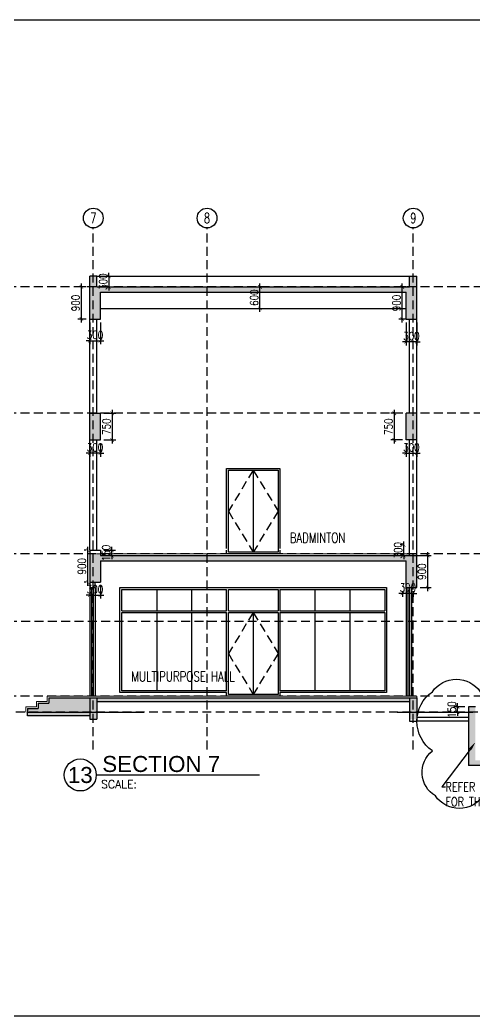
# Model space of a CAD drawing. Extents: x -32840 to 422982, y 280745 to 888746.
# Drawn here: x 64353 to 77131, y 446301 to 474298 of the extents above; entities that cross this region are included whole.
import ezdxf
from ezdxf import colors
from ezdxf.entities.mleader import LeaderData, LeaderLine
from ezdxf.enums import TextEntityAlignment as Align
from ezdxf.math import Vec2, Vec3

# ---------------------------------------------------------------- set-up
doc = ezdxf.new("R2010")
doc.units = 0
doc.header["$LTSCALE"] = 1000
doc.header["$PDMODE"] = 3
doc.linetypes.add('CONTINOUS', pattern=[0])
doc.linetypes.add('HIDDEN', pattern=[0.375, 0.25, -0.125])
doc.layers.get('Defpoints').update_dxf_attribs({"linetype": 'HIDDEN'})
for name, color, linetype in [('a-dim', 3, 'Continuous'), ('A-DOOR', 1, 'Continuous'), ('A-Elev 02', 6, 'Continuous'), ('A-GRID NO', 40, 'CONTINOUS'), ('A-LVL', 31, 'HIDDEN'), ('A-RD', 6, 'Continuous'), ('A-Rev', 31, 'Continuous'), ('A-Tag LVl', 2, 'Continuous'), ('A-WALL', 7, 'CONTINOUS'), ('I-False Ceiling', 7, 'Continuous')]:
    doc.layers.add(name, color=color, linetype=linetype)
doc.layers.add('A-FLOR', color=2, linetype='Continuous', lineweight=18)
doc.styles.add('Arial', font='arial.ttf')
doc.styles.add('ROMANS', font='romans.shx', dxfattribs={"width": 0.8})
doc.dimstyles.new('dim-1', dxfattribs={"dimscale": 100, "dimtxt": 2.25, "dimasz": 1, "dimexe": 1, "dimexo": 1, "dimgap": 0.5, "dimtad": 1, "dimdec": 0, "dimzin": 3, "dimdsep": 46, "dimtxsty": 'ROMANS', "dimblk": 'ARCHTICK', "dimcen": 0.0625, "dimdle": 1, "dimclrd": 256, "dimclre": 256, "dimclrt": 6, "dimadec": 0, "dimazin": 0, "dimtfac": 1, "dimtdec": 0, "dimtix": 1, "dimtmove": 1, "dimatfit": 3, "dimfxl": 1, "dimfrac": 2, "dimtolj": 1, "dimtzin": 3, "dimarcsym": 0})

# ---------------------------------------------------------------- blocks, each defined once
blk = doc.blocks.new('TAG-LABEL')
at = {"linetype": 'Continuous'}
blk.add_line((-65.32, 0), (-24.49, 0), dxfattribs=at)
blk.add_circle((-69.32, 0), 4, dxfattribs=at)
at = {"color": 6, "style": 'ROMANS'}
blk.add_text('SCALE:', height=2, dxfattribs=at).set_placement((-64.13, -3.31))
at = {"color": 6}
for tag, p, height, style in [('LABELNAME', (-63.82, 0.75), 4, 'Arial'), ('SCALE', (-52.05, -3.31), 2, 'ROMANS'), ('DES.LINE.01', (-63.94, -6.44), 2, 'ROMANS'), ('DES.LINE.02', (-63.94, -9.56), 2, 'ROMANS')]:
    blk.add_attdef(tag, p, '', height=height, dxfattribs=dict(at, style=style))
at = {"color": 6, "style": 'Arial'}
blk.add_attdef('88', text='', height=4, dxfattribs=at).set_placement((-69.32, 0), align=Align.MIDDLE_CENTER)
blk = doc.blocks.new('_ArchTick')
at = {"color": 0, "linetype": 'ByBlock', "const_width": 0.15}
blk.add_lwpolyline([(-0.5, -0.5), (0.5, 0.5)], dxfattribs=at)
blk = doc.blocks.new('*D1916')
at = {"layer": 'a-dim', "lineweight": -2, "transparency": 16777216}
for p, q in [((76870, 454992), (76565, 454992)), ((76665, 454992), (76665, 455092)), ((76665, 454842), (76665, 454992)), ((76870, 454842), (76565, 454842)), ((76665, 454842), (76665, 454742))]:
    blk.add_line(p, q, dxfattribs=at)
at = {"layer": 'Defpoints', "color": 0, "transparency": 16777216}
for p in [(76665, 454992), (76970, 454992), (76970, 454842)]:
    blk.add_point(p, dxfattribs=at)
at = {"layer": 'a-dim', "lineweight": -2, "transparency": 16777216, "xscale": 100, "yscale": 100, "zscale": 100}
for p, rotation in [((76665, 454992), 270), ((76665, 454842), 90)]:
    blk.add_blockref('_ArchTick', p, dxfattribs=dict(at, rotation=rotation))
at = {"layer": 'a-dim', "color": 6, "transparency": 16777216, "insert": (76502, 454917), "char_height": 225, "attachment_point": 5, "rotation": 90, "style": 'ROMANS'}
blk.add_mtext('\\A1;150', dxfattribs=at)
blk = doc.blocks.new('RD')
at = {"style": 'ROMANS', "width": 0.75}
for tag, p in [('RT', (10.24, 14.08)), ('SZ', (10.24, 2.74))]:
    blk.add_attdef(tag, text='', height=9, dxfattribs=at).set_placement(p, align=Align.CENTER)
blk = doc.blocks.new('*D1858')
at = {"layer": 'a-dim', "lineweight": -2, "transparency": 16777216}
for p, q in [((66318, 458392), (66318, 458033)), ((66618, 458392), (66618, 458033)), ((66318, 458133), (66218, 458133)), ((66318, 458133), (66618, 458133)), ((66618, 458133), (66718, 458133))]:
    blk.add_line(p, q, dxfattribs=at)
at = {"layer": 'Defpoints', "color": 0, "transparency": 16777216}
for p in [(66318, 458492), (66618, 458492), (66618, 458133)]:
    blk.add_point(p, dxfattribs=at)
at = {"layer": 'a-dim', "lineweight": -2, "transparency": 16777216, "xscale": 100, "yscale": 100, "zscale": 100}
blk.add_blockref('_ArchTick', (66318, 458133), dxfattribs=at)
at = {"layer": 'a-dim', "lineweight": -2, "transparency": 16777216, "xscale": 100, "yscale": 100, "zscale": 100, "rotation": 180}
blk.add_blockref('_ArchTick', (66618, 458133), dxfattribs=at)
at = {"layer": 'a-dim', "color": 6, "transparency": 16777216, "insert": (66468, 458296), "char_height": 225, "attachment_point": 5, "style": 'ROMANS'}
blk.add_mtext('\\A1;300', dxfattribs=at)
blk = doc.blocks.new('*D1859')
at = {"layer": 'a-dim', "lineweight": -2, "transparency": 16777216}
for p, q in [((66261, 458392), (66261, 459492)), ((66218, 459392), (66161, 459392)), ((66218, 458492), (66161, 458492))]:
    blk.add_line(p, q, dxfattribs=at)
at = {"layer": 'Defpoints', "color": 0, "transparency": 16777216}
for p in [(66261, 459392), (66318, 459392), (66318, 458492)]:
    blk.add_point(p, dxfattribs=at)
at = {"layer": 'a-dim', "lineweight": -2, "transparency": 16777216, "xscale": 100, "yscale": 100, "zscale": 100}
for p, rotation in [((66261, 459392), 90), ((66261, 458492), 270)]:
    blk.add_blockref('_ArchTick', p, dxfattribs=dict(at, rotation=rotation))
at = {"layer": 'a-dim', "color": 6, "transparency": 16777216, "insert": (66098, 458942), "char_height": 225, "attachment_point": 5, "rotation": 90, "style": 'ROMANS'}
blk.add_mtext('\\A1;900', dxfattribs=at)
blk = doc.blocks.new('*D1860')
at = {"layer": 'a-dim', "lineweight": -2, "transparency": 16777216}
for p, q in [((75118, 458181), (75018, 458181)), ((75118, 458242), (75118, 458081)), ((75418, 458181), (75118, 458181)), ((75418, 458242), (75418, 458081)), ((75418, 458181), (75518, 458181))]:
    blk.add_line(p, q, dxfattribs=at)
at = {"layer": 'Defpoints', "color": 0, "transparency": 16777216}
for p in [(75118, 458342), (75418, 458342), (75118, 458181)]:
    blk.add_point(p, dxfattribs=at)
at = {"layer": 'a-dim', "lineweight": -2, "transparency": 16777216, "xscale": 100, "yscale": 100, "zscale": 100}
blk.add_blockref('_ArchTick', (75118, 458181), dxfattribs=at)
at = {"layer": 'a-dim', "lineweight": -2, "transparency": 16777216, "xscale": 100, "yscale": 100, "zscale": 100, "rotation": 180}
blk.add_blockref('_ArchTick', (75418, 458181), dxfattribs=at)
at = {"layer": 'a-dim', "color": 6, "transparency": 16777216, "insert": (75268, 458343), "char_height": 225, "attachment_point": 5, "style": 'ROMANS'}
blk.add_mtext('\\A1;300', dxfattribs=at)
blk = doc.blocks.new('*D1861')
at = {"layer": 'a-dim', "lineweight": -2, "transparency": 16777216}
for p, q in [((75318, 459242), (75928, 459242)), ((75828, 458242), (75828, 459342)), ((75618, 458342), (75928, 458342))]:
    blk.add_line(p, q, dxfattribs=at)
at = {"layer": 'Defpoints', "color": 0, "transparency": 16777216}
for p in [(75218, 459242), (75828, 459242), (75518, 458342)]:
    blk.add_point(p, dxfattribs=at)
at = {"layer": 'a-dim', "lineweight": -2, "transparency": 16777216, "xscale": 100, "yscale": 100, "zscale": 100}
for p, rotation in [((75828, 459242), 90), ((75828, 458342), 270)]:
    blk.add_blockref('_ArchTick', p, dxfattribs=dict(at, rotation=rotation))
at = {"layer": 'a-dim', "color": 6, "transparency": 16777216, "insert": (75665, 458792), "char_height": 225, "attachment_point": 5, "rotation": 90, "style": 'ROMANS'}
blk.add_mtext('\\A1;900', dxfattribs=at)
blk = doc.blocks.new('*D1862')
at = {"layer": 'a-dim', "lineweight": -2, "transparency": 16777216}
for p, q in [((66941, 459392), (66941, 459492)), ((66718, 459392), (67041, 459392)), ((66718, 459242), (67041, 459242)), ((66941, 459242), (66941, 459392)), ((66941, 459242), (66941, 459142))]:
    blk.add_line(p, q, dxfattribs=at)
at = {"layer": 'Defpoints', "color": 0, "transparency": 16777216}
for p in [(66618, 459392), (66618, 459242), (66941, 459392)]:
    blk.add_point(p, dxfattribs=at)
at = {"layer": 'a-dim', "lineweight": -2, "transparency": 16777216, "xscale": 100, "yscale": 100, "zscale": 100}
for p, rotation in [((66941, 459392), 270), ((66941, 459242), 90)]:
    blk.add_blockref('_ArchTick', p, dxfattribs=dict(at, rotation=rotation))
at = {"layer": 'a-dim', "color": 6, "transparency": 16777216, "insert": (66778, 459317), "char_height": 225, "attachment_point": 5, "rotation": 90, "style": 'ROMANS'}
blk.add_mtext('\\A1;150', dxfattribs=at)
blk = doc.blocks.new('*D1863')
at = {"layer": 'a-dim', "lineweight": -2, "transparency": 16777216}
for p, q in [((75118, 459542), (75054, 459542)), ((75154, 459542), (75154, 459642)), ((75154, 459242), (75154, 459542)), ((75118, 459242), (75054, 459242)), ((75154, 459242), (75154, 459142))]:
    blk.add_line(p, q, dxfattribs=at)
at = {"layer": 'Defpoints', "color": 0, "transparency": 16777216}
for p in [(75154, 459542), (75218, 459542), (75218, 459242)]:
    blk.add_point(p, dxfattribs=at)
at = {"layer": 'a-dim', "lineweight": -2, "transparency": 16777216, "xscale": 100, "yscale": 100, "zscale": 100}
for p, rotation in [((75154, 459542), 270), ((75154, 459242), 90)]:
    blk.add_blockref('_ArchTick', p, dxfattribs=dict(at, rotation=rotation))
at = {"layer": 'a-dim', "color": 6, "transparency": 16777216, "insert": (74992, 459392), "char_height": 225, "attachment_point": 5, "rotation": 90, "style": 'ROMANS'}
blk.add_mtext('\\A1;300', dxfattribs=at)
blk = doc.blocks.new('*D1864')
at = {"layer": 'a-dim', "lineweight": -2, "transparency": 16777216}
for p, q in [((66318, 462392), (66318, 462023)), ((66618, 462392), (66618, 462023)), ((66318, 462123), (66218, 462123)), ((66618, 462123), (66318, 462123)), ((66618, 462123), (66718, 462123))]:
    blk.add_line(p, q, dxfattribs=at)
at = {"layer": 'Defpoints', "color": 0, "transparency": 16777216}
for p in [(66318, 462492), (66618, 462492), (66318, 462123)]:
    blk.add_point(p, dxfattribs=at)
at = {"layer": 'a-dim', "lineweight": -2, "transparency": 16777216, "xscale": 100, "yscale": 100, "zscale": 100}
blk.add_blockref('_ArchTick', (66318, 462123), dxfattribs=at)
at = {"layer": 'a-dim', "lineweight": -2, "transparency": 16777216, "xscale": 100, "yscale": 100, "zscale": 100, "rotation": 180}
blk.add_blockref('_ArchTick', (66618, 462123), dxfattribs=at)
at = {"layer": 'a-dim', "color": 6, "transparency": 16777216, "insert": (66468, 462285), "char_height": 225, "attachment_point": 5, "style": 'ROMANS'}
blk.add_mtext('\\A1;300', dxfattribs=at)
blk = doc.blocks.new('*D1865')
at = {"layer": 'a-dim', "lineweight": -2, "transparency": 16777216}
for p, q in [((66718, 463242), (67050, 463242)), ((66950, 463342), (66950, 462392)), ((66718, 462492), (67050, 462492))]:
    blk.add_line(p, q, dxfattribs=at)
at = {"layer": 'Defpoints', "color": 0, "transparency": 16777216}
for p in [(66618, 463242), (66618, 462492), (66950, 462492)]:
    blk.add_point(p, dxfattribs=at)
at = {"layer": 'a-dim', "lineweight": -2, "transparency": 16777216, "xscale": 100, "yscale": 100, "zscale": 100}
for p, rotation in [((66950, 463242), 90), ((66950, 462492), 270)]:
    blk.add_blockref('_ArchTick', p, dxfattribs=dict(at, rotation=rotation))
at = {"layer": 'a-dim', "color": 6, "transparency": 16777216, "insert": (66787, 462867), "char_height": 225, "attachment_point": 5, "rotation": 90, "style": 'ROMANS'}
blk.add_mtext('\\A1;750', dxfattribs=at)
blk = doc.blocks.new('*D1866')
at = {"layer": 'a-dim', "lineweight": -2, "transparency": 16777216}
for p, q in [((75218, 462392), (75218, 462023)), ((75518, 462392), (75518, 462023)), ((75218, 462123), (75118, 462123)), ((75218, 462123), (75518, 462123)), ((75518, 462123), (75618, 462123))]:
    blk.add_line(p, q, dxfattribs=at)
at = {"layer": 'Defpoints', "color": 0, "transparency": 16777216}
for p in [(75218, 462492), (75518, 462492), (75518, 462123)]:
    blk.add_point(p, dxfattribs=at)
at = {"layer": 'a-dim', "lineweight": -2, "transparency": 16777216, "xscale": 100, "yscale": 100, "zscale": 100}
blk.add_blockref('_ArchTick', (75218, 462123), dxfattribs=at)
at = {"layer": 'a-dim', "lineweight": -2, "transparency": 16777216, "xscale": 100, "yscale": 100, "zscale": 100, "rotation": 180}
blk.add_blockref('_ArchTick', (75518, 462123), dxfattribs=at)
at = {"layer": 'a-dim', "color": 6, "transparency": 16777216, "insert": (75368, 462285), "char_height": 225, "attachment_point": 5, "style": 'ROMANS'}
blk.add_mtext('\\A1;300', dxfattribs=at)
blk = doc.blocks.new('*D1867')
at = {"layer": 'a-dim', "lineweight": -2, "transparency": 16777216}
for p, q in [((75118, 463242), (74787, 463242)), ((74887, 463342), (74887, 462392)), ((75118, 462492), (74787, 462492))]:
    blk.add_line(p, q, dxfattribs=at)
at = {"layer": 'Defpoints', "color": 0, "transparency": 16777216}
for p in [(75218, 463242), (74887, 462492), (75218, 462492)]:
    blk.add_point(p, dxfattribs=at)
at = {"layer": 'a-dim', "lineweight": -2, "transparency": 16777216, "xscale": 100, "yscale": 100, "zscale": 100}
for p, rotation in [((74887, 463242), 90), ((74887, 462492), 270)]:
    blk.add_blockref('_ArchTick', p, dxfattribs=dict(at, rotation=rotation))
at = {"layer": 'a-dim', "color": 6, "transparency": 16777216, "insert": (74725, 462867), "char_height": 225, "attachment_point": 5, "rotation": 90, "style": 'ROMANS'}
blk.add_mtext('\\A1;750', dxfattribs=at)
blk = doc.blocks.new('*D1868')
at = {"layer": 'a-dim', "lineweight": -2, "transparency": 16777216}
for p, q in [((66218, 466792), (65984, 466792)), ((66084, 465792), (66084, 466892)), ((66218, 465892), (65984, 465892))]:
    blk.add_line(p, q, dxfattribs=at)
at = {"layer": 'Defpoints', "color": 0, "transparency": 16777216}
for p in [(66084, 466792), (66318, 466792), (66318, 465892)]:
    blk.add_point(p, dxfattribs=at)
at = {"layer": 'a-dim', "lineweight": -2, "transparency": 16777216, "xscale": 100, "yscale": 100, "zscale": 100}
for p, rotation in [((66084, 466792), 90), ((66084, 465892), 270)]:
    blk.add_blockref('_ArchTick', p, dxfattribs=dict(at, rotation=rotation))
at = {"layer": 'a-dim', "color": 6, "transparency": 16777216, "insert": (65922, 466342), "char_height": 225, "attachment_point": 5, "rotation": 90, "style": 'ROMANS'}
blk.add_mtext('\\A1;900', dxfattribs=at)
blk = doc.blocks.new('*D1869')
at = {"layer": 'a-dim', "lineweight": -2, "transparency": 16777216}
for p, q in [((66318, 465792), (66318, 465183)), ((66618, 465792), (66618, 465183)), ((66318, 465283), (66218, 465283)), ((66318, 465283), (66618, 465283)), ((66618, 465283), (66718, 465283))]:
    blk.add_line(p, q, dxfattribs=at)
at = {"layer": 'Defpoints', "color": 0, "transparency": 16777216}
for p in [(66318, 465892), (66618, 465892), (66618, 465283)]:
    blk.add_point(p, dxfattribs=at)
at = {"layer": 'a-dim', "lineweight": -2, "transparency": 16777216, "xscale": 100, "yscale": 100, "zscale": 100}
blk.add_blockref('_ArchTick', (66318, 465283), dxfattribs=at)
at = {"layer": 'a-dim', "lineweight": -2, "transparency": 16777216, "xscale": 100, "yscale": 100, "zscale": 100, "rotation": 180}
blk.add_blockref('_ArchTick', (66618, 465283), dxfattribs=at)
at = {"layer": 'a-dim', "color": 6, "transparency": 16777216, "insert": (66468, 465445), "char_height": 225, "attachment_point": 5, "style": 'ROMANS'}
blk.add_mtext('\\A1;300', dxfattribs=at)
blk = doc.blocks.new('*D1870')
at = {"layer": 'a-dim', "lineweight": -2, "transparency": 16777216}
for p, q in [((75218, 465792), (75218, 465152)), ((75518, 465792), (75518, 465152)), ((75218, 465252), (75118, 465252)), ((75518, 465252), (75218, 465252)), ((75518, 465252), (75618, 465252))]:
    blk.add_line(p, q, dxfattribs=at)
at = {"layer": 'Defpoints', "color": 0, "transparency": 16777216}
for p in [(75218, 465892), (75518, 465892), (75218, 465252)]:
    blk.add_point(p, dxfattribs=at)
at = {"layer": 'a-dim', "lineweight": -2, "transparency": 16777216, "xscale": 100, "yscale": 100, "zscale": 100}
blk.add_blockref('_ArchTick', (75218, 465252), dxfattribs=at)
at = {"layer": 'a-dim', "lineweight": -2, "transparency": 16777216, "xscale": 100, "yscale": 100, "zscale": 100, "rotation": 180}
blk.add_blockref('_ArchTick', (75518, 465252), dxfattribs=at)
at = {"layer": 'a-dim', "color": 6, "transparency": 16777216, "insert": (75368, 465414), "char_height": 225, "attachment_point": 5, "style": 'ROMANS'}
blk.add_mtext('\\A1;300', dxfattribs=at)
blk = doc.blocks.new('*D1871')
at = {"layer": 'a-dim', "lineweight": -2, "transparency": 16777216}
for p, q in [((75218, 466792), (75011, 466792)), ((75111, 465792), (75111, 466892)), ((75218, 465892), (75011, 465892))]:
    blk.add_line(p, q, dxfattribs=at)
at = {"layer": 'Defpoints', "color": 0, "transparency": 16777216}
for p in [(75111, 466792), (75318, 466792), (75318, 465892)]:
    blk.add_point(p, dxfattribs=at)
at = {"layer": 'a-dim', "lineweight": -2, "transparency": 16777216, "xscale": 100, "yscale": 100, "zscale": 100}
for p, rotation in [((75111, 466792), 90), ((75111, 465892), 270)]:
    blk.add_blockref('_ArchTick', p, dxfattribs=dict(at, rotation=rotation))
at = {"layer": 'a-dim', "color": 6, "transparency": 16777216, "insert": (74949, 466342), "char_height": 225, "attachment_point": 5, "rotation": 90, "style": 'ROMANS'}
blk.add_mtext('\\A1;900', dxfattribs=at)
blk = doc.blocks.new('*D1872')
at = {"layer": 'a-dim', "lineweight": -2, "transparency": 16777216}
for p, q in [((71018, 466792), (71207, 466792)), ((71107, 466092), (71107, 466892)), ((71018, 466192), (71207, 466192))]:
    blk.add_line(p, q, dxfattribs=at)
at = {"layer": 'Defpoints', "color": 0, "transparency": 16777216}
for p in [(70918, 466792), (71107, 466792), (70918, 466192)]:
    blk.add_point(p, dxfattribs=at)
at = {"layer": 'a-dim', "lineweight": -2, "transparency": 16777216, "xscale": 100, "yscale": 100, "zscale": 100}
for p, rotation in [((71107, 466792), 90), ((71107, 466192), 270)]:
    blk.add_blockref('_ArchTick', p, dxfattribs=dict(at, rotation=rotation))
at = {"layer": 'a-dim', "color": 6, "transparency": 16777216, "insert": (70945, 466492), "char_height": 225, "attachment_point": 5, "rotation": 90, "style": 'ROMANS'}
blk.add_mtext('\\A1;600', dxfattribs=at)
blk = doc.blocks.new('*D1935')
at = {"layer": 'a-dim', "lineweight": -2, "transparency": 16777216}
for p, q in [((66618, 467092), (66958, 467092)), ((66858, 467092), (66858, 467192)), ((66858, 467092), (66858, 466792)), ((66618, 466792), (66958, 466792)), ((66858, 466792), (66858, 466692))]:
    blk.add_line(p, q, dxfattribs=at)
at = {"layer": 'Defpoints', "color": 0, "transparency": 16777216}
for p in [(66518, 467092), (66518, 466792), (66858, 466792)]:
    blk.add_point(p, dxfattribs=at)
at = {"layer": 'a-dim', "lineweight": -2, "transparency": 16777216, "xscale": 100, "yscale": 100, "zscale": 100}
for p, rotation in [((66858, 467092), 270), ((66858, 466792), 90)]:
    blk.add_blockref('_ArchTick', p, dxfattribs=dict(at, rotation=rotation))
at = {"layer": 'a-dim', "color": 6, "transparency": 16777216, "insert": (66695, 466942), "char_height": 225, "attachment_point": 5, "rotation": 90, "style": 'ROMANS'}
blk.add_mtext('\\A1;300', dxfattribs=at)
blk = doc.blocks.new('Tag-Stair-No')
blk.add_circle((0, 0), 1.37)
at = {"color": 6, "style": 'ROMANS', "width": 0.7}
blk.add_attdef('SN', text='', height=1.4, dxfattribs=at).set_placement((0, 0), align=Align.MIDDLE)

msp = doc.modelspace()

# ---------------------------------------------------------------- hatches: boundary and pattern name
at = {"layer": 'I-False Ceiling'}
h = msp.add_hatch(dxfattribs=at)
h.set_pattern_fill('AR-CONC', color=8)
h.paths.add_polyline_path([(66618.5, 466642.2), (75218.5, 466642.2), (75218.5, 465892.2), (75518.5, 465892.2), (75518.5, 466792.2), (66318.5, 466792.2), (66318.5, 465892.2), (66618.5, 465892.2)])
h.paths.add_polyline_path([(66518.5, 467092.2), (66318.5, 467092.2), (66318.5, 466792.2), (66518.5, 466792.2)])
h.paths.add_polyline_path([(75518.5, 467092.2), (75318.5, 467092.2), (75318.5, 466792.2), (75518.5, 466792.2)])
h.paths.add_polyline_path([(66618.5, 463242.2), (66318.5, 463242.2), (66318.5, 462492.2), (66618.5, 462492.2)])
h.paths.add_polyline_path([(75518.5, 463242.2), (75218.5, 463242.2), (75218.5, 462492.2), (75518.5, 462492.2)])
h.paths.add_polyline_path([(75518.5, 459292.2), (75218.5, 459292.2), (75218.5, 459242.2), (66618.5, 459242.2), (66618.5, 459292.2), (66318.5, 459292.2), (66318.5, 458492.2), (66618.5, 458492.2), (66618.5, 459092.2), (75218.5, 459092.2), (75218.5, 458342.2), (75518.5, 458342.2)])
h.paths.add_polyline_path([(75518.5, 459392.2), (75518.5, 459292.2), (75318.5, 459292.2), (75518.5, 459292.2)])
h.paths.add_polyline_path([(66518.5, 455242.2), (66318.5, 455242.2), (66318.5, 454842.2), (66518.5, 454842.2)])
h.paths.add_polyline_path([(66518.5, 454842.2), (66318.5, 454842.2), (66318.5, 454742.2), (66318.5, 454642.2), (66518.5, 454642.2)])
h.paths.add_polyline_path([(66318.5, 454842.2), (64568.5, 454842.2), (64568.5, 454742.2), (66318.5, 454742.2)])
h.paths.add_polyline_path([(66318.5, 455242.2), (65168.5, 455242.2), (65168.5, 455092.2), (64868.5, 455092.2), (64868.5, 454942.2), (64568.5, 454942.2), (64568.5, 454842.2), (66318.5, 454842.2)])
edge = h.paths.add_edge_path()
edge.add_line((74860.6, 455242.2), (66518.5, 455242.2))
edge.add_line((66518.5, 455242.2), (66518.5, 455142.2))
edge.add_line((66518.5, 455142.2), (74814.6, 455142.2))
edge.add_arc((75859.9, 454721.9), 1126.7, 152.49233, 158.09248, ccw=False)
edge = h.paths.add_edge_path()
edge.add_line((75318.5, 455242.2), (74860.6, 455242.2))
edge.add_arc((75859.9, 454721.9), 1126.7, 152.49233, 158.09248)
edge.add_line((74814.6, 455142.2), (75318.5, 455142.2))
edge.add_line((75318.5, 455142.2), (75318.5, 455242.2))
h.paths.add_polyline_path([(75518.5, 455242.2), (75318.5, 455242.2), (75318.5, 454842.2), (75518.5, 454842.2)])
h.paths.add_polyline_path([(75518.5, 454842.2), (75318.5, 454842.2), (75318.5, 454642.2), (75518.5, 454642.2)])
h.paths.add_polyline_path([(77169.6, 454842.2), (76969.6, 454842.2), (76969.6, 453342.2), (85869.6, 453342.2), (85869.6, 454842.2), (85669.6, 454842.2), (85669.6, 453492.2), (77169.6, 453492.2)])
h.paths.add_polyline_path([(77169.6, 454992.2), (76969.6, 454992.2), (76969.6, 454842.2), (77169.6, 454842.2)])
h.paths.add_polyline_path([(85869.6, 454992.2), (85669.6, 454992.2), (85669.6, 454842.2), (85869.6, 454842.2)])
edge = h.paths.add_edge_path()
edge.add_line((87516.5, 454692.2), (85869.6, 454692.2))
edge.add_line((85869.6, 454692.2), (85869.6, 454592.2))
edge.add_line((85869.6, 454592.2), (87497.2, 454592.2))
edge.add_arc((86609.3, 454815.5), 915.6, 345.88506, 352.26176)
h.paths.add_polyline_path([(88169.6, 455142.2), (87969.6, 455142.2), (87969.6, 454842.2), (88169.6, 454842.2)])
edge = h.paths.add_edge_path()
edge.add_line((89269.6, 454692.2), (87516.5, 454692.2))
edge.add_arc((86609.3, 454815.5), 915.6, 345.88506, 352.26176, ccw=False)
edge.add_line((87497.2, 454592.2), (89269.6, 454592.2))
edge.add_line((89269.6, 454592.2), (89269.6, 454692.2))
h.paths.add_polyline_path([(88169.6, 454842.2), (87969.6, 454842.2), (87969.6, 454692.2), (88169.6, 454692.2)])
h.paths.add_polyline_path([(89269.6, 455242.2), (87969.6, 455242.2), (87969.6, 455142.2), (89269.6, 455142.2)])
h.paths.add_polyline_path([(89469.6, 455242.2), (89269.6, 455242.2), (89269.6, 454842.2), (89469.6, 454842.2)])
h.paths.add_polyline_path([(89469.6, 454842.2), (89269.6, 454842.2), (89269.6, 454592.2), (89469.6, 454592.2)])
h.paths.add_polyline_path([(89469.6, 456042.2), (89269.6, 456042.2), (89269.6, 455292.2), (89469.6, 455292.2)])
h.paths.add_polyline_path([(89469.6, 455292.2), (89269.6, 455292.2), (89269.6, 455242.2), (89469.6, 455242.2)])

# ---------------------------------------------------------------- linework, layer by layer
msp.add_lwpolyline([(-32840.5, 474297.9), (120491.4, 474297.9), (120491.4, 446301.2), (-32840.5, 446301.2)], close=True)
at = {"layer": 'A-DOOR'}
for p, q in [((70218.5, 461642.2), (71618.5, 461642.2)), ((70918.5, 461642.2), (70918.5, 459342.2)), ((66318.5, 458342.2), (66318.5, 455292.2)), ((66368.5, 458342.2), (66368.5, 455292.2)), ((66418.5, 458342.2), (66418.5, 455292.2)), ((66468.5, 458342.2), (66468.5, 455292.2)), ((75218.5, 458342.2), (75218.5, 455292.2)), ((75268.5, 458342.2), (75268.5, 455292.2)), ((75318.5, 458342.2), (75318.5, 455292.2)), ((75368.5, 458342.2), (75368.5, 455292.2)), ((68201.8, 458292.2), (68201.8, 457692.2)), ((69185.1, 458292.2), (69185.1, 457692.2)), ((72651.8, 458292.2), (72651.8, 457692.2)), ((73635.1, 458292.2), (73635.1, 457692.2)), ((67218.5, 457692.2), (70168.5, 457692.2)), ((67218.5, 457642.2), (70168.5, 457642.2)), ((68201.8, 457642.2), (68201.8, 455442.2)), ((69185.1, 457642.2), (69185.1, 455442.2)), ((70218.5, 457692.2), (71618.5, 457692.2)), ((70218.5, 457642.2), (71618.5, 457642.2)), ((70918.5, 457642.2), (70918.5, 455342.2)), ((71668.5, 457692.2), (74618.5, 457692.2)), ((71668.5, 457642.2), (74618.5, 457642.2)), ((72651.8, 457642.2), (72651.8, 455442.2)), ((73635.1, 457642.2), (73635.1, 455442.2))]:
    msp.add_line(p, q, dxfattribs=at)
for points in [[(70168.5, 459442.2), (70168.5, 461692.2), (71668.5, 461692.2), (71668.5, 459442.2)], [(71618.5, 461642.2), (71618.5, 459342.2), (70218.5, 459342.2), (70218.5, 461642.2)], [(71668.5, 459392.2), (71668.5, 459292.2), (70168.5, 459292.2), (70168.5, 459392.2)], [(70168.5, 455392.2), (67168.5, 455392.2), (67168.5, 458342.2), (70168.5, 458342.2)], [(70168.5, 458342.2), (71668.5, 458342.2)], [(71668.5, 458342.2), (74668.5, 458342.2), (74668.5, 455392.2), (71668.5, 455392.2)], [(67218.5, 457692.2), (67218.5, 458292.2), (70168.5, 458292.2)], [(70168.5, 457692.2), (70168.5, 458292.2)], [(70218.5, 457692.2), (70218.5, 458292.2), (71618.5, 458292.2), (71618.5, 457692.2)], [(71668.5, 458292.2), (74618.5, 458292.2), (74618.5, 457692.2)], [(71668.5, 458292.2), (71668.5, 457692.2)], [(70168.5, 455442.2), (67218.5, 455442.2), (67218.5, 457642.2)], [(70168.5, 455442.2), (70168.5, 457642.2)], [(71618.5, 457642.2), (71618.5, 455342.2), (70218.5, 455342.2), (70218.5, 457642.2)], [(74618.5, 457642.2), (74618.5, 455442.2), (71668.5, 455442.2)], [(71668.5, 457642.2), (71668.5, 455442.2)], [(71668.5, 455392.2), (71668.5, 455292.2), (70168.5, 455292.2), (70168.5, 455392.2)]]:
    msp.add_lwpolyline(points, dxfattribs=at)
at = {"layer": 'A-DOOR', "color": 8, "linetype": 'HIDDEN'}
for points in [[(70918.5, 461642.2), (70218.5, 460492.2), (70918.5, 459342.2)], [(70918.5, 461642.2), (71618.5, 460492.2), (70918.5, 459342.2)], [(70918.5, 457642.2), (70218.5, 456492.2), (70918.5, 455342.2)], [(70918.5, 457642.2), (71618.5, 456492.2), (70918.5, 455342.2)]]:
    msp.add_lwpolyline(points, dxfattribs=at)
at = {"layer": 'A-Elev 02'}
for p, q in [((66518.5, 467092.2), (75318.5, 467092.2)), ((66618.5, 466192.2), (75218.5, 466192.2))]:
    msp.add_line(p, q, dxfattribs=at)
at = {"layer": 'A-FLOR'}
for p, q in [((66518.5, 459292.2), (75318.5, 459292.2)), ((65118.5, 455292.2), (65118.5, 455142.2)), ((65118.5, 455292.2), (75518.5, 455292.2)), ((75518.5, 455292.2), (75518.5, 455242.2)), ((64518.5, 454992.2), (64518.5, 454842.2)), ((64518.5, 454992.2), (64818.5, 454992.2)), ((64818.5, 455142.2), (64818.5, 454992.2)), ((64818.5, 455142.2), (65118.5, 455142.2)), ((76969.6, 454842.2), (75747.8, 454842.2))]:
    msp.add_line(p, q, dxfattribs=at)
at = {"layer": 'A-LVL'}
for p, q in [((66418.5, 453791.7), (66418.5, 468451.1)), ((69618.5, 453791.7), (69618.5, 468451.1)), ((75418.5, 453791.7), (75418.5, 468451.1)), ((100247.1, 466792.2), (17385.9, 466792.2)), ((100247.1, 463242.2), (17385.9, 463242.2)), ((100247.1, 459292.2), (17385.9, 459292.2)), ((90139.3, 457392.2), (17385.9, 457392.2)), ((100247.1, 455292.2), (17385.9, 455292.2)), ((104988.4, 454842.2), (19531, 454842.2))]:
    msp.add_line(p, q, dxfattribs=at)
at = {"layer": 'A-Rev'}
msp.add_lwpolyline([(75956.7, 455416.1, -0.5205671), (77306.7, 455416.1, -0.5205671), (78656.7, 455416.1, -0.5205671), (80006.7, 455416.1, -0.5205671), (81356.7, 455416.1, -0.5205671), (82706.7, 455416.1, -0.5205671), (84056.7, 455416.1, -0.5205671), (85406.7, 455416.1, -0.5205671), (86685.4, 455344.8, -0.5205671), (86685.4, 453994.8, -0.5205671), (86685.4, 452644.8, -0.5205671), (85491, 452489.2, -0.5205671), (84141, 452489.2, -0.5205671), (82791, 452489.2, -0.5205671), (81441, 452489.2, -0.5205671), (80091, 452489.2, -0.5205671), (78741, 452489.2, -0.5205671), (77391, 452489.2, -0.5205671), (76041, 452489.2, -0.5205671), (75956.7, 453754.9, -0.5205671)], format="xyb", close=True, dxfattribs=at)
at = {"layer": 'A-WALL'}
for p, q in [((66318.5, 459392.2), (66318.5, 467092.2)), ((66518.5, 467092.2), (66318.5, 467092.2)), ((66518.5, 466792.2), (66518.5, 467092.2)), ((75318.5, 466792.2), (75318.5, 467092.2)), ((75318.5, 467092.2), (75518.5, 467092.2)), ((75518.5, 458342.2), (75518.5, 467092.2)), ((66518.5, 466792.2), (75318.5, 466792.2)), ((66618.5, 465892.2), (66618.5, 466642.2)), ((66618.5, 466642.2), (75218.5, 466642.2)), ((75218.5, 465892.2), (75218.5, 466642.2)), ((66318.5, 465892.2), (66618.5, 465892.2)), ((66518.5, 463242.2), (66518.5, 465892.2)), ((75218.5, 465892.2), (75518.5, 465892.2)), ((75318.5, 463242.2), (75318.5, 465892.2)), ((66318.5, 463242.2), (66618.5, 463242.2)), ((66618.5, 462492.2), (66618.5, 463242.2)), ((75518.5, 463242.2), (75218.5, 463242.2)), ((75218.5, 462492.2), (75218.5, 463242.2)), ((66318.5, 462492.2), (66618.5, 462492.2)), ((66518.5, 459392.2), (66518.5, 462492.2)), ((75518.5, 462492.2), (75218.5, 462492.2)), ((75318.5, 459242.2), (75318.5, 462492.2)), ((66318.5, 459392.2), (66318.5, 458492.2)), ((66318.5, 459392.2), (66618.5, 459392.2)), ((66618.5, 459392.2), (66618.5, 459242.2)), ((66618.5, 459242.2), (75318.5, 459242.2)), ((66618.5, 459092.2), (75218.5, 459092.2)), ((66618.5, 459092.2), (66618.5, 458492.2)), ((75218.5, 458342.2), (75218.5, 459092.2)), ((66318.5, 458492.2), (66618.5, 458492.2)), ((75218.5, 458342.2), (75518.5, 458342.2)), ((65168.5, 455242.2), (65168.5, 455092.2)), ((65168.5, 455242.2), (75518.5, 455242.2)), ((66318.5, 455242.2), (66318.5, 454642.2)), ((66518.5, 455242.2), (66518.5, 454642.2)), ((75318.5, 455242.2), (75318.5, 454592.2)), ((75518.5, 455242.2), (75518.5, 454592.2)), ((64868.5, 455092.2), (64868.5, 454942.2)), ((64868.5, 455092.2), (65168.5, 455092.2)), ((66518.5, 455142.2), (75318.5, 455142.2)), ((76969.6, 454992.2), (76969.6, 453342.2)), ((77169.6, 454992.2), (76969.6, 454992.2)), ((64568.5, 454942.2), (64568.5, 454842.2)), ((64568.5, 454942.2), (64868.5, 454942.2)), ((64695.2, 454842.2), (67837, 454842.2)), ((74966.1, 454842.2), (77093, 454842.2)), ((76969.6, 454692.2), (75518.5, 454692.2)), ((66318.5, 454642.2), (66518.5, 454642.2)), ((75318.5, 454592.2), (75518.5, 454592.2)), ((76969.6, 454592.2), (75518.5, 454592.2)), ((85869.6, 453342.2), (76969.6, 453342.2))]:
    msp.add_line(p, q, dxfattribs=at)
msp.add_lwpolyline([(66318.5, 458492.2), (66318.5, 458342.2), (66468.5, 458342.2), (66468.5, 458492.2)], dxfattribs=at)
msp.add_lwpolyline([(64568.5, 454842.2), (66318.5, 454842.2), (66318.5, 454742.2), (64568.5, 454742.2)], close=True, dxfattribs=at)

# ---------------------------------------------------------------- block references
at = {"layer": 'A-GRID NO', "xscale": 203.2, "yscale": 203.2, "zscale": 203.2}
for p, values in [((66418.5, 468729.3), {'SN': '7'}), ((69618.5, 468729.3), {'SN': '8'}), ((75418.5, 468729.3), {'SN': '9'})]:
    msp.add_blockref('Tag-Stair-No', p, dxfattribs=at).add_auto_attribs(values)
at = {"layer": 'A-RD'}
ref = msp.add_blockref('RD', (73217.2, 459042.4), dxfattribs=dict(at, xscale=-40.00000000626291, yscale=40.00000000556133, zscale=40, rotation=2.625499577746382e-06))
ref.add_attrib('RT', 'BADMINTON', dxfattribs={"height": 280, "rotation": 0, "style": 'ROMANS', "width": 0.75}).set_placement((72727.5, 459605.4), align=Align.CENTER)
ref = msp.add_blockref('RD', (69431.8, 455142.9), dxfattribs=dict(at, xscale=-40.00000000626291, yscale=40.00000000556133, zscale=40, rotation=2.625499577746382e-06))
ref.add_attrib('RT', 'MULTIPURPOSE HALL', dxfattribs={"height": 280, "rotation": 0, "style": 'ROMANS', "width": 0.75}).set_placement((68942.1, 455705.9), align=Align.CENTER)
at = {"layer": 'A-Tag LVl'}
ref = msp.add_blockref('TAG-LABEL', (73850.8, 453077), dxfattribs=dict(at, xscale=112.5, yscale=112.5, zscale=112.5))
ref.add_attrib('88', '13', dxfattribs={"layer": '0', "color": 6, "height": 450, "style": 'Arial'}).set_placement((66052.3, 453077), align=Align.MIDDLE_CENTER)
ref.add_attrib('LABELNAME', 'SECTION 7', (66671.1, 453161.4), dxfattribs={"layer": '0', "color": 6, "height": 450, "style": 'Arial'})

# ---------------------------------------------------------------- dimensions: what is measured, and where the dimension line sits
at = {"layer": 'a-dim'}
for base, p1, p2, angle, picture, middle in [((66857.6, 466792.2), (66518.5, 467092.2), (66518.5, 466792.2), 90, '*D1935', (66695.1, 466942.2)), ((66084.1, 466792.2), (66318.5, 465892.2), (66318.5, 466792.2), 90, '*D1868', (65921.6, 466342.2)), ((71107.1, 466792.2), (70918.5, 466192.2), (70918.5, 466792.2), 90, '*D1872', (70944.6, 466492.2)), ((75111.3, 466792.2), (75318.5, 465892.2), (75318.5, 466792.2), 90, '*D1871', (74948.8, 466342.2)), ((66949.6, 462492.2), (66618.5, 463242.2), (66618.5, 462492.2), 90, '*D1865', (66787.1, 462867.2)), ((74887.3, 462492.2), (75218.5, 463242.2), (75218.5, 462492.2), 90, '*D1867', (74724.8, 462867.2)), ((75518.5, 462122.9), (75218.5, 462492.2), (75518.5, 462492.2), 180, '*D1866', (75368.5, 462285.4)), ((66260.6, 459392.2), (66318.5, 458492.2), (66318.5, 459392.2), 90, '*D1859', (66098.1, 458942.2)), ((66940.7, 459392.2), (66618.5, 459242.2), (66618.5, 459392.2), 90, '*D1862', (66778.2, 459317.2)), ((75154.3, 459542.2), (75218.5, 459242.2), (75218.5, 459542.2), 90, '*D1863', (74991.8, 459392.2)), ((75827.9, 459242.2), (75518.5, 458342.2), (75218.5, 459242.2), 90, '*D1861', (75665.4, 458792.2)), ((76664.8, 454992.2), (76969.6, 454842.2), (76969.6, 454992.2), 90, '*D1916', (76502.3, 454917.2))]:
    dim = msp.add_linear_dim(base=base, p1=p1, p2=p2, angle=angle, dimstyle='dim-1', dxfattribs=at)
    dim.commit()
    dim.dimension.update_dxf_attribs({"geometry": picture, "text_midpoint": middle})
for base, p1, p2, picture, middle in [((66618.5, 465282.8), (66318.5, 465892.2), (66618.5, 465892.2), '*D1869', (66468.5, 465445.3)), ((75218.5, 465251.8), (75518.5, 465892.2), (75218.5, 465892.2), '*D1870', (75368.5, 465414.3)), ((66318.5, 462122.9), (66618.5, 462492.2), (66318.5, 462492.2), '*D1864', (66468.5, 462285.4)), ((66618.5, 458133), (66318.5, 458492.2), (66618.5, 458492.2), '*D1858', (66468.5, 458295.5)), ((75118.5, 458180.8), (75418.5, 458342.2), (75118.5, 458342.2), '*D1860', (75268.5, 458343.3))]:
    dim = msp.add_linear_dim(base=base, p1=p1, p2=p2, dimstyle='dim-1', dxfattribs=at)
    dim.commit()
    dim.dimension.update_dxf_attribs({"geometry": picture, "text_midpoint": middle})

# ---------------------------------------------------------------- leaders
at = {"layer": 'A-Rev'}
ml = msp.add_multileader_mtext('Standard', dxfattribs=at)
ml.set_content('REFER LANDSCAPE DWG. \\PFOR THIS DETAILS.', color=256, style='ROMANS')
ml.set_leader_properties()
ml.build(insert=Vec2(0, 0))
ml.multileader.update_dxf_attribs({"text_right_attachment_type": 6, "dogleg_length": 100, "arrow_head_size": 250})
ctx = ml.context
ctx.base_point, ctx.char_height, ctx.arrow_head_size, ctx.plane_origin = Vec3(76324, 452742.5), 250, 250, Vec3(76355.3, 454579.4)
ctx.right_attachment = 6
notes = []
notes.append((ctx, [(0, (1, 1, 0), (76224, 452742.5), (1, 0), 100, [(0, [(77169.6, 453997.3)], 0, [])])]))
ctx.mtext.insert, ctx.mtext.flow_direction = Vec3(76326, 452867.5), 5
for ctx, leaders in notes:
    for number, flags, end, landing, length, lines in leaders:
        leader = LeaderData()
        leader.index, (leader.has_last_leader_line, leader.has_dogleg_vector, leader.attachment_direction) = number, flags
        leader.last_leader_point, leader.dogleg_vector, leader.dogleg_length = Vec3(end), Vec3(landing), length
        for number, points, colour, breaks in lines:
            line = LeaderLine()
            line.index, line.vertices, line.color, line.breaks = number, Vec3.list(points), colors.encode_raw_color(colour), breaks
            leader.lines.append(line)
        ctx.leaders.append(leader)

doc.saveas('drawing.dxf')
